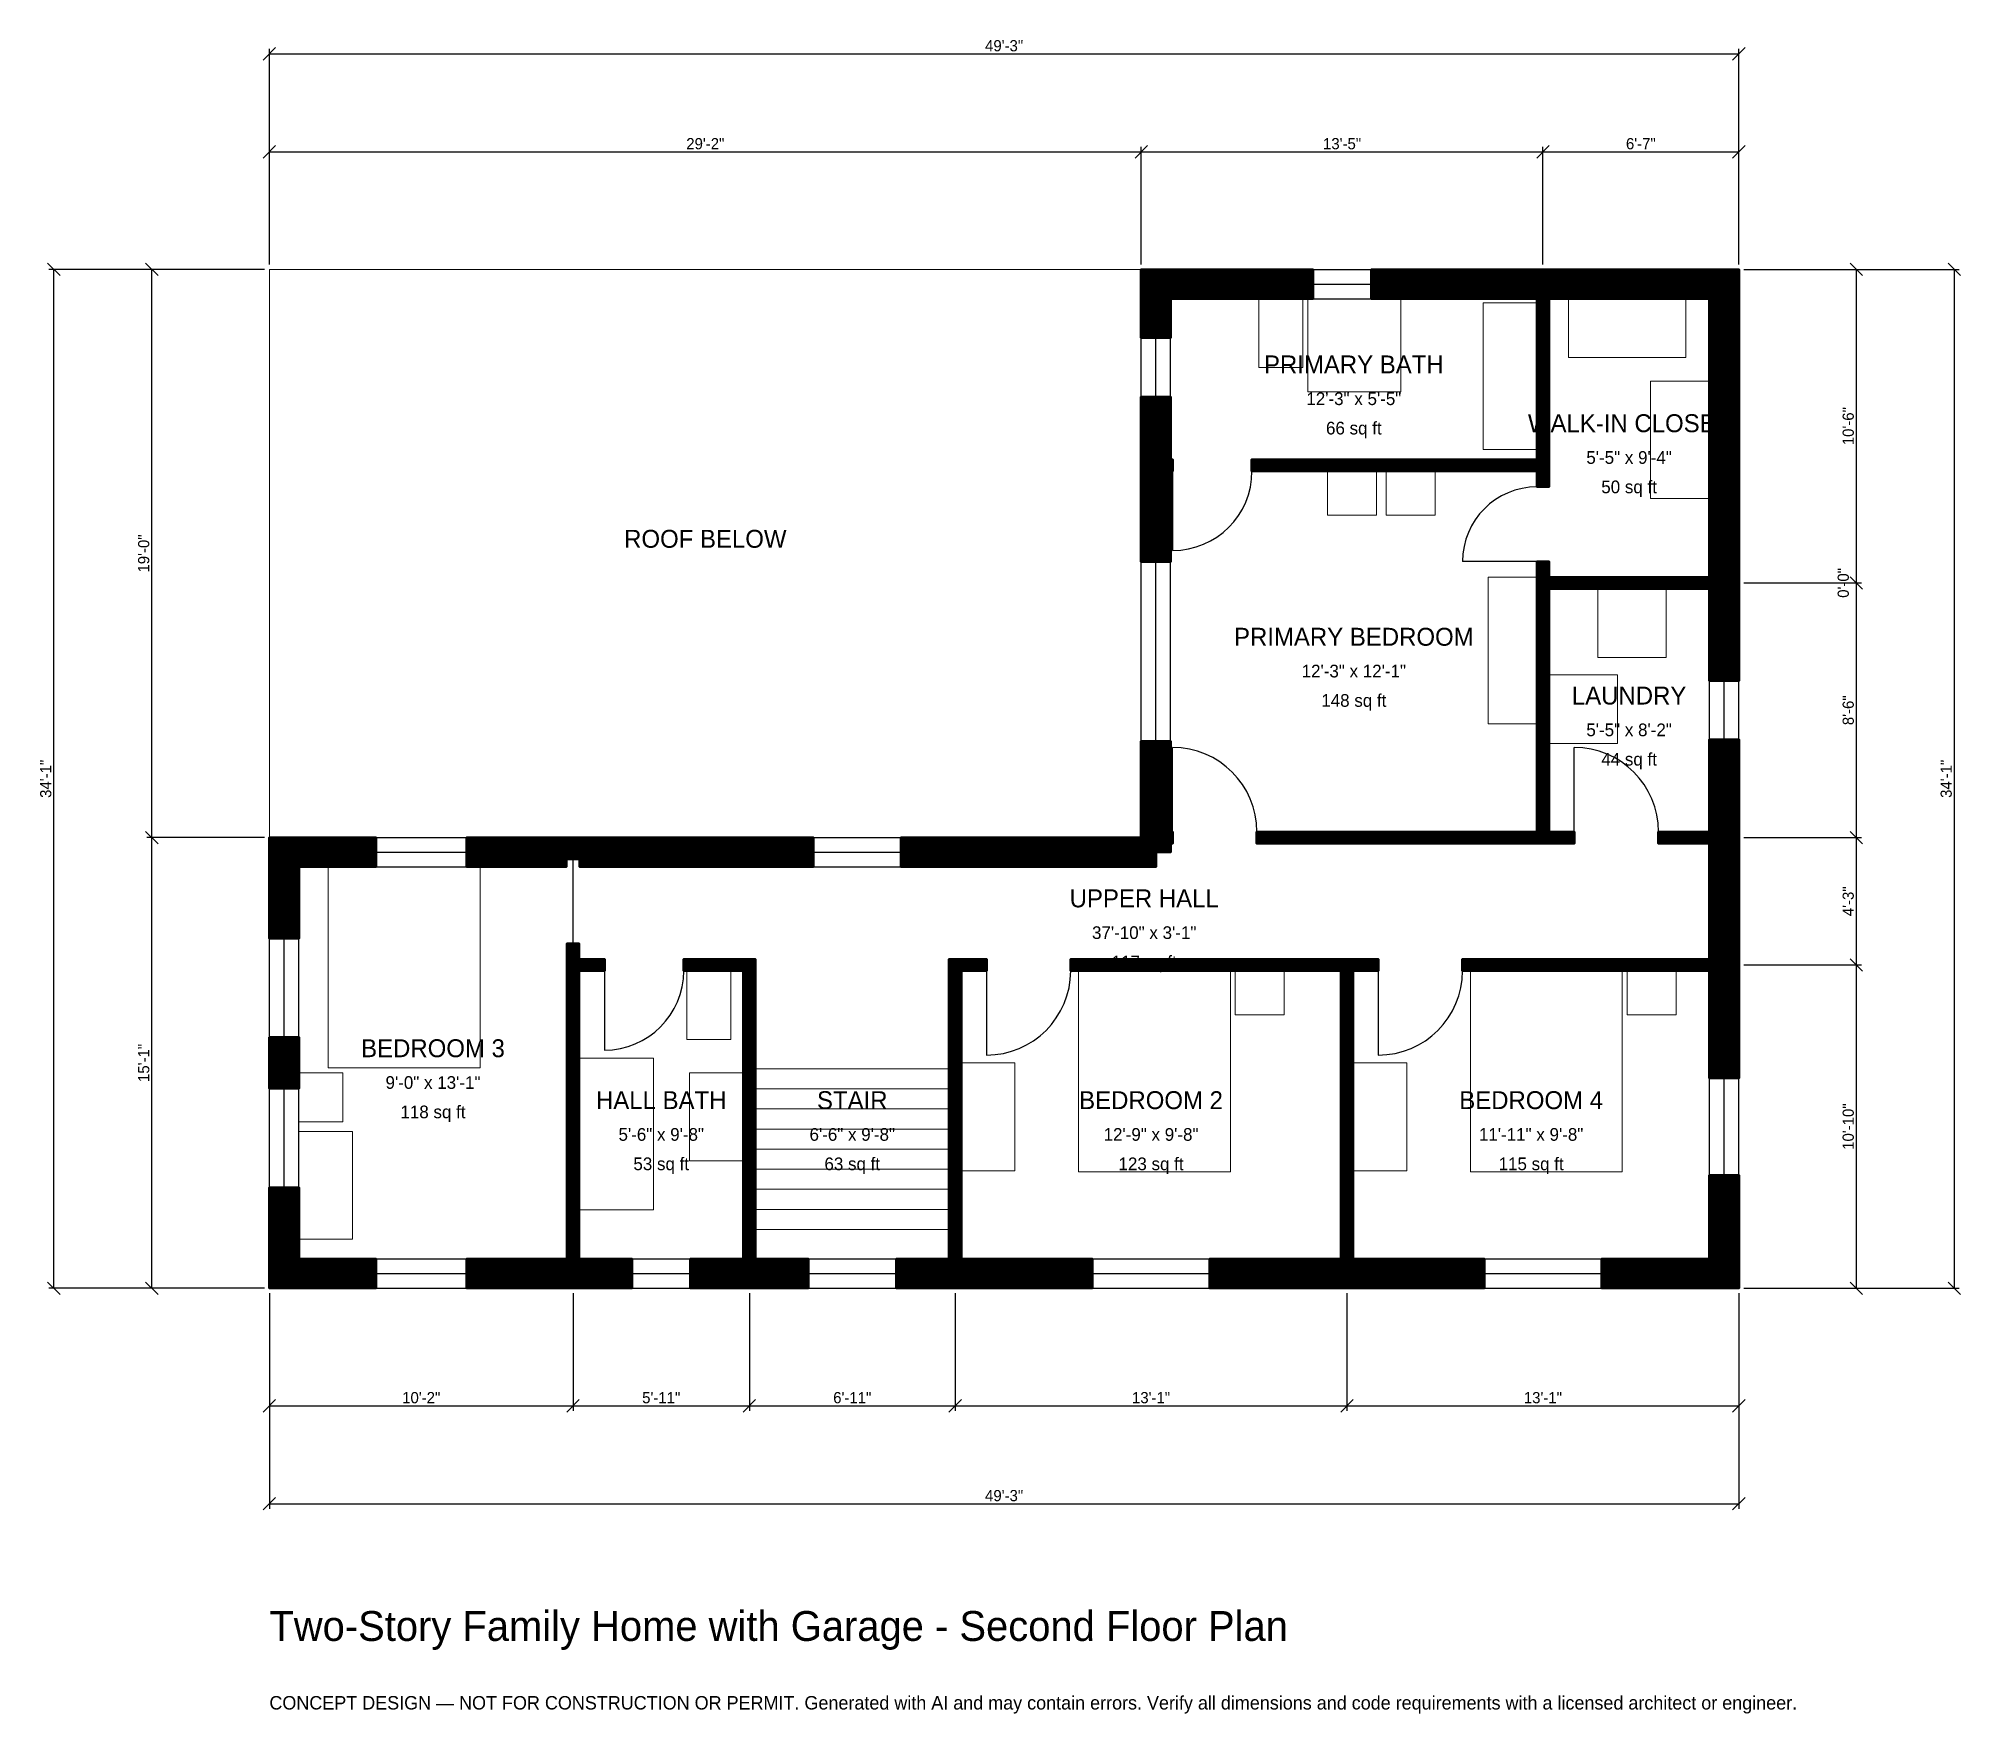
# Model space of a CAD drawing. Header units: inches. Extents: x -93 to 680, y -171 to 502.
import ezdxf
from ezdxf.enums import TextEntityAlignment as Align

# ---------------------------------------------------------------- set-up
doc = ezdxf.new("R2010")
doc.units = ezdxf.units.IN
doc.header["$MEASUREMENT"] = 0
doc.linetypes.add('DASHED', pattern=[0.6, 0.5, -0.1])
for name, color, linetype, lineweight in [('A-ANNO-DIMS', 1, 'Continuous', 13), ('A-ANNO-TEXT', 7, 'Continuous', 18), ('A-AREA-IDEN', 7, 'Continuous', 18), ('A-DOOR', 2, 'Continuous', 25), ('A-FLOR-FIXT', 9, 'Continuous', 13), ('A-FLOR-STRS', 3, 'Continuous', 18), ('A-FURN', 9, 'Continuous', 13), ('A-GLAZ', 4, 'Continuous', 25), ('A-SITE-PAVE', 8, 'Continuous', 13), ('A-WALL', 7, 'Continuous', 50), ('A-WALL-PATT', 8, 'Continuous', 13)]:
    doc.layers.add(name, color=color, linetype=linetype, lineweight=lineweight)
doc.dimstyles.new('PLAN', dxfattribs={"dimtxt": 4.5, "dimasz": 3, "dimexe": 2, "dimexo": 2, "dimgap": 1, "dimtad": 1, "dimdec": 0, "dimlunit": 4, "dimtsz": 2.5, "dimcen": 2.5, "dimclrd": 1, "dimclre": 1, "dimazin": 3, "dimtfac": 1, "dimtmove": 0, "dimatfit": 3})

msp = doc.modelspace()

# ---------------------------------------------------------------- hatches: boundary and pattern name
at = {"layer": 'A-WALL-PATT'}
h = msp.add_hatch(dxfattribs=at)
h.set_pattern_fill('ANSI31', color=8, scale=0.8)
h.paths.add_polyline_path([(430.7087, 0), (430.7087, 0), (427.1654, 0), (377.9528, 0), (377.9528, 11.811), (427.1654, 11.811), (430.7087, 11.811), (430.7087, 127.5591), (322.0472, 127.5591), (322.0472, 132.2835), (430.7087, 132.2835), (435.4331, 132.2835), (445.6693, 132.2835), (445.6693, 127.5591), (435.4331, 127.5591), (435.4331, 11.811), (438.9764, 11.811), (488.189, 11.811), (488.189, 0), (438.9764, 0), (435.4331, 0), (435.4331, 0), (430.7087, 0)])
h.paths.add_polyline_path([(281.4961, 0), (277.9528, 0), (277.9528, 0), (273.2283, 0), (273.2283, 0), (269.685, 0), (251.9685, 0), (251.9685, 11.811), (269.685, 11.811), (273.2283, 11.811), (273.2283, 127.5591), (273.2283, 132.2835), (277.9528, 132.2835), (288.189, 132.2835), (288.189, 127.5591), (277.9528, 127.5591), (277.9528, 11.811), (281.4961, 11.811), (330.7087, 11.811), (330.7087, 0), (281.4961, 0)])
h.paths.add_polyline_path([(198.8189, 0), (195.2756, 0), (195.2756, 0), (190.5512, 0), (190.5512, 0), (187.0079, 0), (169.2913, 0), (169.2913, 11.811), (187.0079, 11.811), (190.5512, 11.811), (190.5512, 127.5591), (166.5354, 127.5591), (166.5354, 132.2835), (190.5512, 132.2835), (195.2756, 132.2835), (195.2756, 127.5591), (195.2756, 11.811), (198.8189, 11.811), (216.5354, 11.811), (216.5354, 0), (198.8189, 0)])
h.paths.add_polyline_path([(127.9528, 0), (124.4094, 0), (124.4094, 0), (119.685, 0), (119.685, 0), (116.1417, 0), (79.3307, 0), (79.3307, 11.811), (116.1417, 11.811), (119.685, 11.811), (119.685, 127.5591), (119.685, 132.2835), (119.685, 138.5827), (124.4094, 138.5827), (124.4094, 132.2835), (134.6457, 132.2835), (134.6457, 127.5591), (124.4094, 127.5591), (124.4094, 11.811), (127.9528, 11.811), (145.6693, 11.811), (145.6693, 0), (127.9528, 0)])
h.paths.add_polyline_path([(11.811, 0), (11.811, 0), (0, 0), (0, 0), (0, 0), (0, 0), (0, 11.811), (0, 11.811), (0, 40.4856), (11.811, 40.4856), (11.811, 11.811), (42.7165, 11.811), (42.7165, 0), (11.811, 0)])
h.paths.add_polyline_path([(0, 100.853), (11.811, 100.853), (11.811, 80.2493), (0, 80.2493), (0, 100.853)])
h.paths.add_polyline_path([(0, 169.2913), (0, 169.2913), (0, 181.1024), (0, 181.1024), (0, 181.1024), (11.811, 181.1024), (11.811, 181.1024), (42.7165, 181.1024), (42.7165, 169.2913), (11.811, 169.2913), (11.811, 140.6168), (0, 140.6168), (0, 169.2913)])
h.paths.add_polyline_path([(116.1417, 181.1024), (119.685, 181.1024), (119.685, 181.1024), (124.4094, 181.1024), (124.4094, 181.1024), (127.9528, 181.1024), (218.5039, 181.1024), (218.5039, 169.2913), (127.9528, 169.2913), (124.8031, 169.2913), (124.8031, 172.4409), (119.2913, 172.4409), (119.2913, 169.2913), (116.1417, 169.2913), (79.3307, 169.2913), (79.3307, 181.1024), (116.1417, 181.1024)])
h.paths.add_polyline_path([(348.0315, 181.1024), (348.0315, 181.1024), (350.3937, 181.1024), (350.3937, 183.4646), (350.3937, 183.4646), (350.3937, 219.8819), (362.2047, 219.8819), (362.2047, 183.4646), (362.9921, 183.4646), (362.9921, 178.7402), (362.2047, 178.7402), (362.2047, 175.1969), (356.2992, 175.1969), (356.2992, 169.2913), (253.937, 169.2913), (253.937, 181.1024), (348.0315, 181.1024)])
h.paths.add_polyline_path([(350.3937, 324.8031), (350.3937, 328.3465), (350.3937, 328.3465), (350.3937, 333.0709), (350.3937, 333.0709), (350.3937, 336.6142), (350.3937, 358.2677), (362.2047, 358.2677), (362.2047, 336.6142), (362.2047, 333.0709), (362.9921, 333.0709), (362.9921, 328.3465), (362.2047, 328.3465), (362.2047, 324.8031), (362.2047, 291.9291), (350.3937, 291.9291), (350.3937, 324.8031)])
h.paths.add_polyline_path([(350.3937, 397.6378), (350.3937, 397.6378), (350.3937, 409.4488), (350.3937, 409.4488), (350.3937, 409.4489), (362.2047, 409.4489), (362.2047, 409.4488), (419.2913, 409.4488), (419.2913, 397.6378), (362.2047, 397.6378), (362.2047, 381.8898), (350.3937, 381.8898), (350.3937, 397.6378)])
h.paths.add_polyline_path([(505.9055, 409.4488), (509.4488, 409.4488), (509.4488, 409.4489), (514.1732, 409.4489), (514.1732, 409.4488), (517.7165, 409.4488), (578.7402, 409.4488), (578.7402, 409.4489), (590.5512, 409.4489), (590.5512, 409.4488), (590.5512, 409.4488), (590.5512, 397.6378), (590.5512, 397.6378), (590.5512, 289.3701), (590.5512, 285.8268), (590.5512, 285.8268), (590.5512, 281.1024), (590.5512, 281.1024), (590.5512, 277.5591), (590.5512, 244.0945), (578.7402, 244.0945), (578.7402, 277.5591), (578.7402, 281.1024), (514.1732, 281.1024), (514.1732, 183.4646), (524.4094, 183.4646), (524.4094, 178.7402), (514.1732, 178.7402), (509.4488, 178.7402), (396.8504, 178.7402), (396.8504, 183.4646), (509.4488, 183.4646), (509.4488, 281.1024), (509.4488, 281.1024), (509.4488, 285.8268), (509.4488, 292.126), (514.1732, 292.126), (514.1732, 285.8268), (578.7402, 285.8268), (578.7402, 289.3701), (578.7402, 397.6378), (517.7165, 397.6378), (514.1732, 397.6378), (514.1732, 333.0709), (514.1732, 328.3465), (514.1732, 328.3465), (514.1732, 322.0472), (509.4488, 322.0472), (509.4488, 328.3465), (394.8819, 328.3465), (394.8819, 333.0709), (509.4488, 333.0709), (509.4488, 397.6378), (505.9055, 397.6378), (442.9134, 397.6378), (442.9134, 409.4488), (505.9055, 409.4488)])
h.paths.add_polyline_path([(590.5512, 187.0079), (590.5512, 183.4646), (590.5512, 183.4646), (590.5512, 178.7402), (590.5512, 178.7402), (590.5512, 175.1969), (590.5512, 135.8268), (590.5512, 132.2835), (590.5512, 132.2835), (590.5512, 127.5591), (590.5512, 127.5591), (590.5512, 124.0157), (590.5512, 84.4488), (578.7402, 84.4488), (578.7402, 124.0157), (578.7402, 127.5591), (479.5276, 127.5591), (479.5276, 132.2835), (578.7402, 132.2835), (578.7402, 135.8268), (578.7402, 175.1969), (578.7402, 178.7402), (558.2677, 178.7402), (558.2677, 183.4646), (578.7402, 183.4646), (578.7402, 187.0079), (578.7402, 220.4724), (590.5512, 220.4724), (590.5512, 187.0079)])
h.paths.add_polyline_path([(590.5512, 11.811), (590.5512, 11.811), (590.5512, 0), (590.5512, 0), (590.5512, 0), (590.5512, 0), (578.7402, 0), (578.7402, 0), (535.4331, 0), (535.4331, 11.811), (578.7402, 11.811), (578.7402, 45.4724), (590.5512, 45.4724), (590.5512, 11.811)])

# ---------------------------------------------------------------- linework, layer by layer
at = {"layer": 'A-DOOR'}
for p, q in [((362.9921, 328.3465), (362.9921, 296.4567)), ((509.4488, 292.126), (479.5276, 292.126)), ((362.9921, 183.4646), (362.9921, 217.3228)), ((524.4094, 183.4646), (524.4094, 217.3228)), ((122.0472, 138.5827), (122.0472, 172.4409)), ((134.6457, 127.5591), (134.6457, 95.6693)), ((288.189, 127.5591), (288.189, 93.7008)), ((445.6693, 127.5591), (445.6693, 93.7008))]:
    msp.add_line(p, q, dxfattribs=at)
for centre, radius, start, end in [((362.9921, 328.3465), 31.8898, 270, 360), ((509.4488, 292.126), 29.9213, 90, 180), ((362.9921, 183.4646), 33.8583, 0, 90), ((524.4094, 183.4646), 33.8583, 0, 90), ((134.6457, 127.5591), 31.8898, 270, 360), ((288.189, 127.5591), 33.8583, 270, 360), ((445.6693, 127.5591), 33.8583, 270, 360)]:
    msp.add_arc(centre, radius, start, end, dxfattribs=at)
at = {"layer": 'A-FLOR-FIXT'}
for points in [[(397.6378, 370.0787), (415.3543, 370.0787), (415.3543, 397.6378), (397.6378, 397.6378)], [(417.3228, 360.2362), (454.7244, 360.2362), (454.7244, 397.6378), (417.3228, 397.6378)], [(487.7953, 337.0079), (509.4488, 337.0079), (509.4488, 396.063), (487.7953, 396.063)], [(167.7165, 100), (185.4331, 100), (185.4331, 127.5591), (167.7165, 127.5591)], [(124.4094, 31.4961), (154.3307, 31.4961), (154.3307, 92.5197), (124.4094, 92.5197)], [(168.8976, 51.1811), (190.5512, 51.1811), (190.5512, 86.6142), (168.8976, 86.6142)]]:
    msp.add_lwpolyline(points, close=True, dxfattribs=at)
at = {"layer": 'A-FLOR-STRS'}
for p, q in [((195.2756, 88.189), (273.2283, 88.189)), ((195.2756, 80.1181), (273.2283, 80.1181)), ((195.2756, 72.0472), (273.2283, 72.0472)), ((195.2756, 63.9764), (273.2283, 63.9764)), ((195.2756, 55.9055), (273.2283, 55.9055)), ((195.2756, 47.8346), (273.2283, 47.8346)), ((195.2756, 39.7638), (273.2283, 39.7638)), ((195.2756, 31.6929), (273.2283, 31.6929)), ((195.2756, 23.622), (273.2283, 23.622))]:
    msp.add_line(p, q, dxfattribs=at)
at = {"layer": 'A-FURN'}
for points in [[(522.0472, 374.0157), (569.2913, 374.0157), (569.2913, 397.6378), (522.0472, 397.6378)], [(555.1181, 317.3228), (578.7402, 317.3228), (578.7402, 364.5669), (555.1181, 364.5669)], [(425.1968, 310.6299), (444.8819, 310.6299), (444.8819, 328.3465), (425.1968, 328.3465)], [(448.8189, 310.6299), (468.5039, 310.6299), (468.5039, 328.3465), (448.8189, 328.3465)], [(489.7638, 226.7717), (509.4488, 226.7717), (509.4488, 285.8268), (489.7638, 285.8268)], [(533.8583, 253.5433), (561.4173, 253.5433), (561.4173, 281.1024), (533.8583, 281.1024)], [(514.1732, 218.8976), (541.7323, 218.8976), (541.7323, 246.4567), (514.1732, 246.4567)], [(23.622, 88.5827), (84.6457, 88.5827), (84.6457, 169.2913), (23.622, 169.2913)], [(325.1969, 46.8504), (386.2205, 46.8504), (386.2205, 127.5591), (325.1969, 127.5591)], [(388.189, 109.8425), (407.874, 109.8425), (407.874, 127.5591), (388.189, 127.5591)], [(482.6772, 46.8504), (543.7008, 46.8504), (543.7008, 127.5591), (482.6772, 127.5591)], [(545.6693, 109.8425), (565.3543, 109.8425), (565.3543, 127.5591), (545.6693, 127.5591)], [(11.811, 66.9291), (29.5276, 66.9291), (29.5276, 86.6142), (11.811, 86.6142)], [(277.9528, 47.2441), (299.6063, 47.2441), (299.6063, 90.5512), (277.9528, 90.5512)], [(435.4331, 47.2441), (457.0866, 47.2441), (457.0866, 90.5512), (435.4331, 90.5512)], [(11.811, 19.685), (33.4646, 19.685), (33.4646, 62.9921), (11.811, 62.9921)]]:
    msp.add_lwpolyline(points, close=True, dxfattribs=at)
at = {"layer": 'A-GLAZ'}
for p, q in [((419.2913, 409.4488), (442.9134, 409.4488)), ((419.2913, 403.5433), (442.9134, 403.5433)), ((419.2913, 397.6378), (442.9134, 397.6378)), ((350.3937, 358.2677), (350.3937, 381.8898)), ((356.2992, 358.2677), (356.2992, 381.8898)), ((362.2047, 358.2677), (362.2047, 381.8898)), ((350.3937, 219.8819), (350.3937, 291.9291)), ((356.2992, 219.8819), (356.2992, 291.9291)), ((362.2047, 219.8819), (362.2047, 291.9291)), ((578.7402, 220.4724), (578.7402, 244.0945)), ((584.6457, 220.4724), (584.6457, 244.0945)), ((590.5512, 220.4724), (590.5512, 244.0945)), ((42.7165, 181.1024), (79.3307, 181.1024)), ((218.5039, 181.1024), (253.937, 181.1024)), ((42.7165, 175.1969), (79.3307, 175.1969)), ((218.5039, 175.1969), (253.937, 175.1969)), ((42.7165, 169.2913), (79.3307, 169.2913)), ((218.5039, 169.2913), (253.937, 169.2913)), ((0, 100.853), (0, 140.6168)), ((5.9055, 100.853), (5.9055, 140.6168)), ((11.811, 100.853), (11.811, 140.6168)), ((0, 40.4856), (0, 80.2493)), ((5.9055, 40.4856), (5.9055, 80.2493)), ((11.811, 40.4856), (11.811, 80.2493)), ((578.7402, 45.4724), (578.7402, 84.4488)), ((584.6457, 45.4724), (584.6457, 84.4488)), ((590.5512, 45.4724), (590.5512, 84.4488)), ((42.7165, 11.811), (79.3307, 11.811)), ((145.6693, 11.811), (169.2913, 11.811)), ((216.5354, 11.811), (251.9685, 11.811)), ((330.7087, 11.811), (377.9528, 11.811)), ((488.189, 11.811), (535.4331, 11.811)), ((42.7165, 5.9055), (79.3307, 5.9055)), ((42.7165, 0), (79.3307, 0)), ((145.6693, 5.9055), (169.2913, 5.9055)), ((145.6693, 0), (169.2913, 0)), ((216.5354, 5.9055), (251.9685, 5.9055)), ((216.5354, 0), (251.9685, 0)), ((330.7087, 5.9055), (377.9528, 5.9055)), ((330.7087, 0), (377.9528, 0)), ((488.189, 5.9055), (535.4331, 5.9055)), ((488.189, 0), (535.4331, 0))]:
    msp.add_line(p, q, dxfattribs=at)
at = {"layer": 'A-SITE-PAVE', "linetype": 'DASHED'}
msp.add_lwpolyline([(0, 181.1024), (350.3937, 181.1024), (350.3937, 409.4488), (0, 409.4488)], close=True, dxfattribs=at)
at = {"layer": 'A-WALL'}
for points in [[(350.3937, 397.6378), (350.3937, 397.6378), (350.3937, 409.4488), (350.3937, 409.4488), (350.3937, 409.4489), (362.2047, 409.4489), (362.2047, 409.4488), (419.2913, 409.4488), (419.2913, 397.6378), (362.2047, 397.6378), (362.2047, 381.8898), (350.3937, 381.8898), (350.3937, 397.6378)], [(505.9055, 409.4488), (509.4488, 409.4488), (509.4488, 409.4489), (514.1732, 409.4489), (514.1732, 409.4488), (517.7165, 409.4488), (578.7402, 409.4488), (578.7402, 409.4489), (590.5512, 409.4489), (590.5512, 409.4488), (590.5512, 409.4488), (590.5512, 397.6378), (590.5512, 397.6378), (590.5512, 289.3701), (590.5512, 285.8268), (590.5512, 285.8268), (590.5512, 281.1024), (590.5512, 281.1024), (590.5512, 277.5591), (590.5512, 244.0945), (578.7402, 244.0945), (578.7402, 277.5591), (578.7402, 281.1024), (514.1732, 281.1024), (514.1732, 183.4646), (524.4094, 183.4646), (524.4094, 178.7402), (514.1732, 178.7402), (509.4488, 178.7402), (396.8504, 178.7402), (396.8504, 183.4646), (509.4488, 183.4646), (509.4488, 281.1024), (509.4488, 281.1024), (509.4488, 285.8268), (509.4488, 292.126), (514.1732, 292.126), (514.1732, 285.8268), (578.7402, 285.8268), (578.7402, 289.3701), (578.7402, 397.6378), (517.7165, 397.6378), (514.1732, 397.6378), (514.1732, 333.0709), (514.1732, 328.3465), (514.1732, 328.3465), (514.1732, 322.0472), (509.4488, 322.0472), (509.4488, 328.3465), (394.8819, 328.3465), (394.8819, 333.0709), (509.4488, 333.0709), (509.4488, 397.6378), (505.9055, 397.6378), (442.9134, 397.6378), (442.9134, 409.4488), (505.9055, 409.4488)], [(350.3937, 324.8031), (350.3937, 328.3465), (350.3937, 328.3465), (350.3937, 333.0709), (350.3937, 333.0709), (350.3937, 336.6142), (350.3937, 358.2677), (362.2047, 358.2677), (362.2047, 336.6142), (362.2047, 333.0709), (362.9921, 333.0709), (362.9921, 328.3465), (362.2047, 328.3465), (362.2047, 324.8031), (362.2047, 291.9291), (350.3937, 291.9291), (350.3937, 324.8031)], [(348.0315, 181.1024), (348.0315, 181.1024), (350.3937, 181.1024), (350.3937, 183.4646), (350.3937, 183.4646), (350.3937, 219.8819), (362.2047, 219.8819), (362.2047, 183.4646), (362.9921, 183.4646), (362.9921, 178.7402), (362.2047, 178.7402), (362.2047, 175.1969), (356.2992, 175.1969), (356.2992, 169.2913), (253.937, 169.2913), (253.937, 181.1024), (348.0315, 181.1024)], [(590.5512, 187.0079), (590.5512, 183.4646), (590.5512, 183.4646), (590.5512, 178.7402), (590.5512, 178.7402), (590.5512, 175.1969), (590.5512, 135.8268), (590.5512, 132.2835), (590.5512, 132.2835), (590.5512, 127.5591), (590.5512, 127.5591), (590.5512, 124.0157), (590.5512, 84.4488), (578.7402, 84.4488), (578.7402, 124.0157), (578.7402, 127.5591), (479.5276, 127.5591), (479.5276, 132.2835), (578.7402, 132.2835), (578.7402, 135.8268), (578.7402, 175.1969), (578.7402, 178.7402), (558.2677, 178.7402), (558.2677, 183.4646), (578.7402, 183.4646), (578.7402, 187.0079), (578.7402, 220.4724), (590.5512, 220.4724), (590.5512, 187.0079)], [(0, 169.2913), (0, 169.2913), (0, 181.1024), (0, 181.1024), (0, 181.1024), (11.811, 181.1024), (11.811, 181.1024), (42.7165, 181.1024), (42.7165, 169.2913), (11.811, 169.2913), (11.811, 140.6168), (0, 140.6168), (0, 169.2913)], [(116.1417, 181.1024), (119.685, 181.1024), (119.685, 181.1024), (124.4094, 181.1024), (124.4094, 181.1024), (127.9528, 181.1024), (218.5039, 181.1024), (218.5039, 169.2913), (127.9528, 169.2913), (124.8031, 169.2913), (124.8031, 172.4409), (119.2913, 172.4409), (119.2913, 169.2913), (116.1417, 169.2913), (79.3307, 169.2913), (79.3307, 181.1024), (116.1417, 181.1024)], [(127.9528, 0), (124.4094, 0), (124.4094, 0), (119.685, 0), (119.685, 0), (116.1417, 0), (79.3307, 0), (79.3307, 11.811), (116.1417, 11.811), (119.685, 11.811), (119.685, 127.5591), (119.685, 132.2835), (119.685, 138.5827), (124.4094, 138.5827), (124.4094, 132.2835), (134.6457, 132.2835), (134.6457, 127.5591), (124.4094, 127.5591), (124.4094, 11.811), (127.9528, 11.811), (145.6693, 11.811), (145.6693, 0), (127.9528, 0)], [(198.8189, 0), (195.2756, 0), (195.2756, 0), (190.5512, 0), (190.5512, 0), (187.0079, 0), (169.2913, 0), (169.2913, 11.811), (187.0079, 11.811), (190.5512, 11.811), (190.5512, 127.5591), (166.5354, 127.5591), (166.5354, 132.2835), (190.5512, 132.2835), (195.2756, 132.2835), (195.2756, 127.5591), (195.2756, 11.811), (198.8189, 11.811), (216.5354, 11.811), (216.5354, 0), (198.8189, 0)], [(281.4961, 0), (277.9528, 0), (277.9528, 0), (273.2283, 0), (273.2283, 0), (269.685, 0), (251.9685, 0), (251.9685, 11.811), (269.685, 11.811), (273.2283, 11.811), (273.2283, 127.5591), (273.2283, 132.2835), (277.9528, 132.2835), (288.189, 132.2835), (288.189, 127.5591), (277.9528, 127.5591), (277.9528, 11.811), (281.4961, 11.811), (330.7087, 11.811), (330.7087, 0), (281.4961, 0)], [(430.7087, 0), (430.7087, 0), (427.1654, 0), (377.9528, 0), (377.9528, 11.811), (427.1654, 11.811), (430.7087, 11.811), (430.7087, 127.5591), (322.0472, 127.5591), (322.0472, 132.2835), (430.7087, 132.2835), (435.4331, 132.2835), (445.6693, 132.2835), (445.6693, 127.5591), (435.4331, 127.5591), (435.4331, 11.811), (438.9764, 11.811), (488.189, 11.811), (488.189, 0), (438.9764, 0), (435.4331, 0), (435.4331, 0), (430.7087, 0)], [(0, 100.853), (11.811, 100.853), (11.811, 80.2493), (0, 80.2493), (0, 100.853)], [(11.811, 0), (11.811, 0), (0, 0), (0, 0), (0, 0), (0, 0), (0, 11.811), (0, 11.811), (0, 40.4856), (11.811, 40.4856), (11.811, 11.811), (42.7165, 11.811), (42.7165, 0), (11.811, 0)], [(590.5512, 11.811), (590.5512, 11.811), (590.5512, 0), (590.5512, 0), (590.5512, 0), (590.5512, 0), (578.7402, 0), (578.7402, 0), (535.4331, 0), (535.4331, 11.811), (578.7402, 11.811), (578.7402, 45.4724), (590.5512, 45.4724), (590.5512, 11.811)]]:
    msp.add_lwpolyline(points, close=True, dxfattribs=at)

# ---------------------------------------------------------------- texts
at = {"layer": 'A-ANNO-TEXT'}
for s, height, p in [('Two-Story Family Home with Garage - Second Floor Plan', 12, (0, -141.7323)), ('CONCEPT DESIGN — NOT FOR CONSTRUCTION OR PERMIT. Generated with AI and may contain errors. Verify all dimensions and code requirements with a licensed architect or engineer.', 5.4, (0, -169.2913))]:
    msp.add_text(s, height=height, dxfattribs=at).set_placement(p)
at = {"layer": 'A-AREA-IDEN'}
for s, height, p in [('PRIMARY BATH', 7.2, (435.8268, 371.2598)), ('12\'-3" x 5\'-5"', 5.1, (435.8268, 357.4803)), ('66 sq ft', 5.1, (435.8268, 345.6693)), ('WALK-IN CLOSET', 7.2, (546.4567, 347.6378)), ('5\'-5" x 9\'-4"', 5.1, (546.4567, 333.8583)), ('50 sq ft', 5.1, (546.4567, 322.0472)), ('ROOF BELOW', 7.2, (175.1969, 301.1811)), ('PRIMARY BEDROOM', 7.2, (435.8268, 261.811)), ('12\'-3" x 12\'-1"', 5.1, (435.8268, 248.0315)), ('LAUNDRY', 7.2, (546.4567, 238.189)), ('148 sq ft', 5.1, (435.8268, 236.2205)), ('5\'-5" x 8\'-2"', 5.1, (546.4567, 224.4094)), ('44 sq ft', 5.1, (546.4567, 212.5984)), ('UPPER HALL', 7.2, (351.5748, 156.6929)), ('37\'-10" x 3\'-1"', 5.1, (351.5748, 142.9134)), ('117 sq ft', 5.1, (351.5748, 131.1024)), ('BEDROOM 3', 7.2, (65.748, 96.4567)), ('9\'-0" x 13\'-1"', 5.1, (65.748, 82.6772)), ('HALL BATH', 7.2, (157.4803, 75.5906)), ('STAIR', 7.2, (234.252, 75.5906)), ('BEDROOM 2', 7.2, (354.3307, 75.5906)), ('BEDROOM 4', 7.2, (507.0866, 75.5906)), ('118 sq ft', 5.1, (65.748, 70.8661)), ('5\'-6" x 9\'-8"', 5.1, (157.4803, 61.811)), ('6\'-6" x 9\'-8"', 5.1, (234.252, 61.811)), ('12\'-9" x 9\'-8"', 5.1, (354.3307, 61.811)), ('11\'-11" x 9\'-8"', 5.1, (507.0866, 61.811)), ('53 sq ft', 5.1, (157.4803, 50)), ('63 sq ft', 5.1, (234.252, 50)), ('123 sq ft', 5.1, (354.3307, 50)), ('115 sq ft', 5.1, (507.0866, 50))]:
    msp.add_text(s, height=height, dxfattribs=at).set_placement(p, align=Align.MIDDLE_CENTER)

# ---------------------------------------------------------------- dimensions: what is measured, and where the dimension line sits
at = {"layer": 'A-ANNO-DIMS'}
for base, p1, p2, text in [((0, 496.063), (0, 409.4488), (590.5512, 409.4488), '49\'-3"'), ((0, 456.6929), (0, 409.4488), (350.3937, 409.4488), '29\'-2"'), ((350.3937, 456.6929), (350.3937, 409.4488), (511.811, 409.4488), '13\'-5"'), ((511.811, 456.6929), (511.811, 409.4488), (590.5512, 409.4488), '6\'-7"'), ((0, -47.2441), (0, 0), (122.0472, 0), '10\'-2"'), ((0, -86.6142), (0, 0), (590.5512, 0), '49\'-3"'), ((122.0472, -47.2441), (122.0472, 0), (192.9134, 0), '5\'-11"'), ((192.9134, -47.2441), (192.9134, 0), (275.5906, 0), '6\'-11"'), ((275.5906, -47.2441), (275.5906, 0), (433.0709, 0), '13\'-1"'), ((433.0709, -47.2441), (433.0709, 0), (590.5512, 0), '13\'-1"')]:
    msp.add_linear_dim(base=base, p1=p1, p2=p2, text=text, dimstyle='PLAN', dxfattribs=at).render()
for base, p1, p2, text in [((-86.6142, 0), (0, 0), (0, 409.4488), '34\'-1"'), ((-47.2441, 181.1024), (0, 181.1024), (0, 409.4488), '19\'-0"'), ((637.7953, 283.4646), (590.5512, 283.4646), (590.5512, 409.4488), '10\'-6"'), ((677.1654, 0), (590.5512, 0), (590.5512, 409.4488), '34\'-1"'), ((637.7953, 283.4646), (590.5512, 283.4646), (590.5512, 283.4646), '0\'-0"'), ((637.7953, 181.1024), (590.5512, 181.1024), (590.5512, 283.4646), '8\'-6"'), ((-47.2441, 0), (0, 0), (0, 181.1024), '15\'-1"'), ((637.7953, 129.9213), (590.5512, 129.9213), (590.5512, 181.1024), '4\'-3"'), ((637.7953, 0), (590.5512, 0), (590.5512, 129.9213), '10\'-10"')]:
    msp.add_linear_dim(base=base, p1=p1, p2=p2, angle=90, text=text, dimstyle='PLAN', dxfattribs=at).render()

doc.saveas('drawing.dxf')
